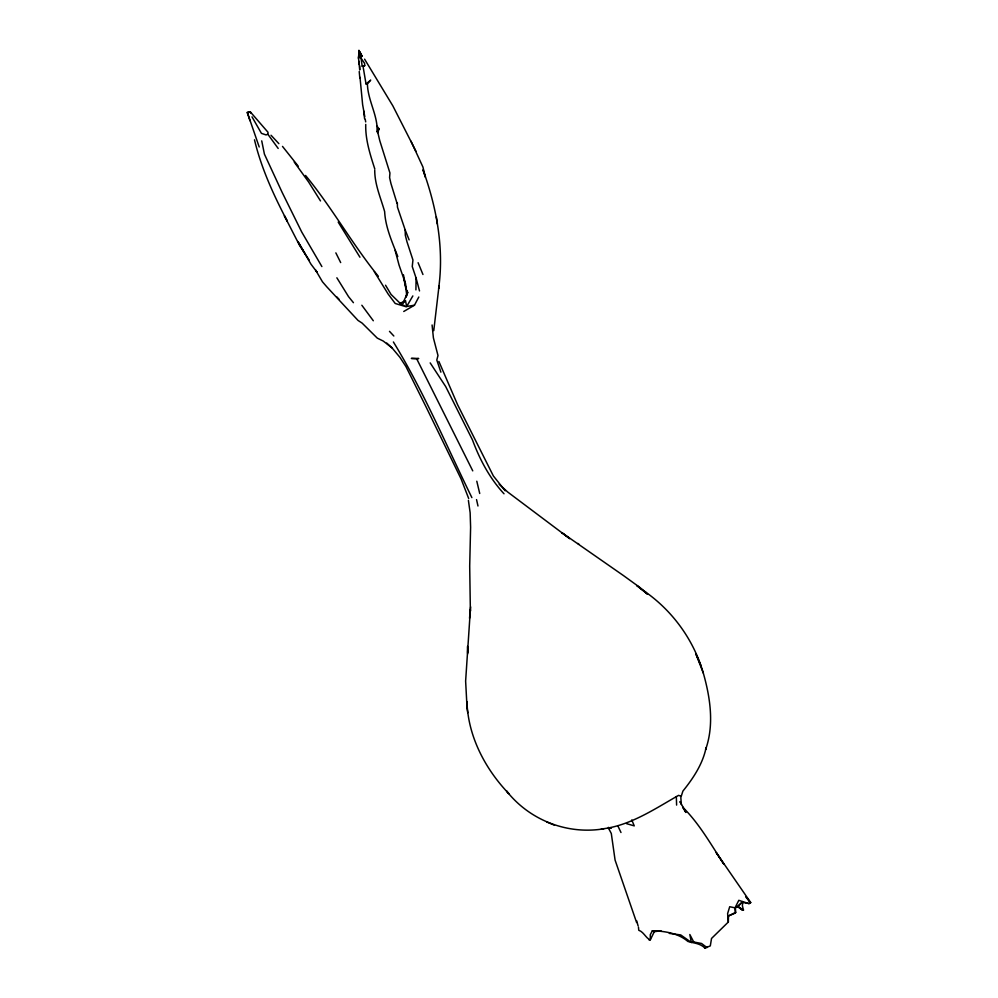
<?xml version="1.0" encoding="UTF-8"?>
<svg xmlns="http://www.w3.org/2000/svg" width="998" height="998" viewBox="0 0 998 998"><rect width="100%" height="100%" fill="white"/><g stroke="black" fill="none" stroke-linecap="round" stroke-linejoin="round"><path stroke-width="1.5" d="M359.767 65.88L359.729 69.985L358.544 58.42L358.943 50.436L362.137 56.412L360.141 52.345M415.916 289.894L416.091 278.08L412.249 266.528L412.947 260.016L406.959 241.703L405.313 235.229L405.188 229.964L397.441 207.097L397.341 202.943M468.399 500.422L470.145 512.76L470.607 527.318L469.696 566.153L470.37 611.213L470.37 609.753L465.629 681.085L467.052 707.819L466.964 701.569C467.912 736.212 485.203 768.996 508.843 793.697L506.572 791.015C529.489 820.144 567.238 834.914 603.865 828.789M360.004 77.27L362.623 104.615L364.757 116.517M406.959 294.335L407.147 290.468L406.174 297.042L407.833 292.152L402.88 303.23L405.512 300.797L406.673 306.486L414.457 305.213L418.798 297.03M358.731 55.751L358.544 58.42L358.793 55.364M374.737 170.296C374.674 184.493 380.824 198.078 384.642 211.613C385.415 227.107 392.177 242.177 397.79 256.561M278.18 148.44L267.838 134.231L268.025 132.297L250.535 112.125L249.063 111.726L247.279 112.412L249.987 120.696M433.768 330.662L439.033 285.777L438.633 288.422C444.247 248.552 436.687 207.497 422.99 169.822L425.398 177.157L422.915 166.99L411.001 141.192M469.522 618.323L470.644 606.921M742.799 902.254L742.387 905.697L743.435 910.026L742.45 910.301L737.934 906.82M365.742 124.413C365.28 139.57 370.196 154.715 374.836 169.086M638.471 927.254L638.757 930.273C643.76 931.845 646.267 938.781 650.334 939.817L650.284 934.714L652.355 930.76C664.718 931.122 678.253 933.142 687.909 941.463C693.884 943.185 700.309 943.285 704.925 948.1L710.302 945.904L711.537 938.444L728.328 922.027L728.49 915.952L735.713 912.309L735.364 908.143L742.986 901.743L749.111 903.602L750.721 902.591L716.227 852.579L723.924 864.231C711 844.632 699.461 823.724 682.632 807.095L685.9 812.459L680.025 801.569L680.898 803.552M397.079 203.48L390.942 183.507L389.594 177.632L389.931 172.978L379.776 140.681L377.855 132.684L379.04 128.754L377.019 126.197C375.71 111.901 367.775 98.665 367.401 83.907L370.695 80.114L366.029 83.932L362.985 66.03L364.707 65.681L364.607 63.361L361.051 58.158L359.567 52.557L359.031 53.643L358.943 50.436L359.255 52.769M661 930.735L654.276 931.708L650.334 939.817L649.049 940.004M728.49 915.952L735.314 913.083L735.015 907.843L738.807 900.308L742.986 901.743M735.314 913.083L735.713 912.309M406.673 306.486L412.848 295.932M377.855 132.684L377.107 131.711L379.04 128.754M247.579 113.56L249.063 111.726M359.031 53.643L360.166 52.233M742.487 901.543L737.821 906.695L743.435 910.026L742.45 910.301M704.925 948.1L707.046 946.578M680.449 796.017L678.59 795.356C654.376 809.129 629.526 826.07 601.295 829.001M403.741 311.488L414.457 305.213M385.54 285.216L391.029 294.41L400.123 303.28L405.512 300.797M267.838 134.231L266.054 134.917L261.439 133.358L252.007 116.841M361.051 58.158L362.187 66.205L362.985 66.03M362.187 66.205L364.707 65.681M669.284 933.38L680.736 934.939L691.34 942.449L693.735 942L701.557 943.484L706.971 947.576M416.653 358.719L418.723 358.519L411.338 358.419L416.653 358.719L472.753 470.869M608.431 827.354L608.618 828.39L611.4 828.165M366.029 83.932L367.401 83.907M749.111 903.602L743.086 902.454M735.015 907.843L729.713 906.72L727.629 913.544L728.328 922.027M626.557 823.662L634.241 825.87L631.796 819.944M546.792 821.99L554.464 825.196M652.355 930.76L654.276 931.708M400.123 303.28L406.074 306.735L395.208 303.479L388.21 294.148L374.287 271.643M738.27 906.733L743.435 910.026M647.59 594.247L636.836 585.577L645.893 592.55L639.706 587.348L623.7 575.746L561.799 532.658L569.646 538.583M569.571 538.508L507.62 491.964L499.175 484.255M468.686 498.513L461.101 478.953L426.021 406.822L405.936 366.54L399.911 357.321L392.052 347.915L383.257 341.054L377.294 338.135L362.074 323.065L358.033 320.433L326.77 286.788L322.466 281.798L315.58 270.096L317.115 272.317L310.914 264.083L297.866 241.479L305.363 254.265M577.879 543.436L579.027 544.347M386.762 343.075L392.052 347.915M647.315 594.01L643.922 590.878C672.452 610.589 693.635 639.718 703.303 673.064C710.327 697.777 714.343 724.847 705.611 749.56L706.023 747.951C702.704 764.069 693.136 778.415 682.906 791.09L680.836 797.552L681.335 804.538M336.688 296.805L339.233 299.475M271.032 135.254L278.866 143.662M389.494 331.348L393.836 336.002M505.188 490.791L493.349 475.921L457.595 404.726L438.883 361.438M745.643 896.878L750.721 902.591M282.509 146.407L298.202 166.13M294.21 162.025L308.619 182.01L320.495 200.922M504.015 493.785C489.719 478.329 479.726 459.554 472.466 439.906L445.694 386.575L430.188 362.898M353.442 302.693L348.551 296.668L336.862 277.793M361.837 305.251L373.314 320.757M305.538 175.448C331.96 207.509 352.157 244.061 378.367 276.321M747.053 898.013L750.321 902.94M309.368 260.428L299.5 245.271L284.393 215.83L287.337 221.307C273.789 195.396 261.301 168.375 254.49 139.807M338.197 222.105L359.941 257.21M393.387 341.965C423.788 391.578 446.306 445.457 471.879 497.615M321.88 266.566L301.758 232.072L282.209 192.527L264.42 154.129L261.726 140.855M364.594 59.156L392.825 105.825L416.004 151.347M608.618 828.39L611.3 833.492L615.08 860.089L636.612 922.514M693.735 942L689.83 934.515L691.34 942.449M335.852 252.868L340.68 262.586M617.912 826.007L620.993 832.519M700.883 665.516L695.893 653.94L703.303 673.064M247.279 112.412L259.206 146.968M418.1 262.711L422.952 274.5M405.699 284.205L399.05 265.069L395.133 250.423M405.188 229.964L409.118 239.882M440.891 372.167L436.8 360.041L437.985 355.513L433.406 337.898L432.084 324.986M636.662 920.78L638.109 925.957M416.091 278.08L419.522 290.942M403.679 278.529L406.386 289.445L403.441 274.799M476.795 481.223L479.726 493.486M476.533 499.611L477.98 505.998M365.218 119.211L365.692 121.906M405.313 285.478L406.673 294.173M437.361 223.964L436.351 216.94M466.827 706.11L467.75 712.759M363.696 110.94L364.594 118.762M359.23 71.507L359.829 78.156M250.535 112.125L250.56 113.023M676.332 796.579L676.607 805.087M358.868 61.315L358.931 64.109M377.019 126.197L377.107 131.711M467.663 653.865L467.613 646.367L467.625 652.467"/></g></svg>
